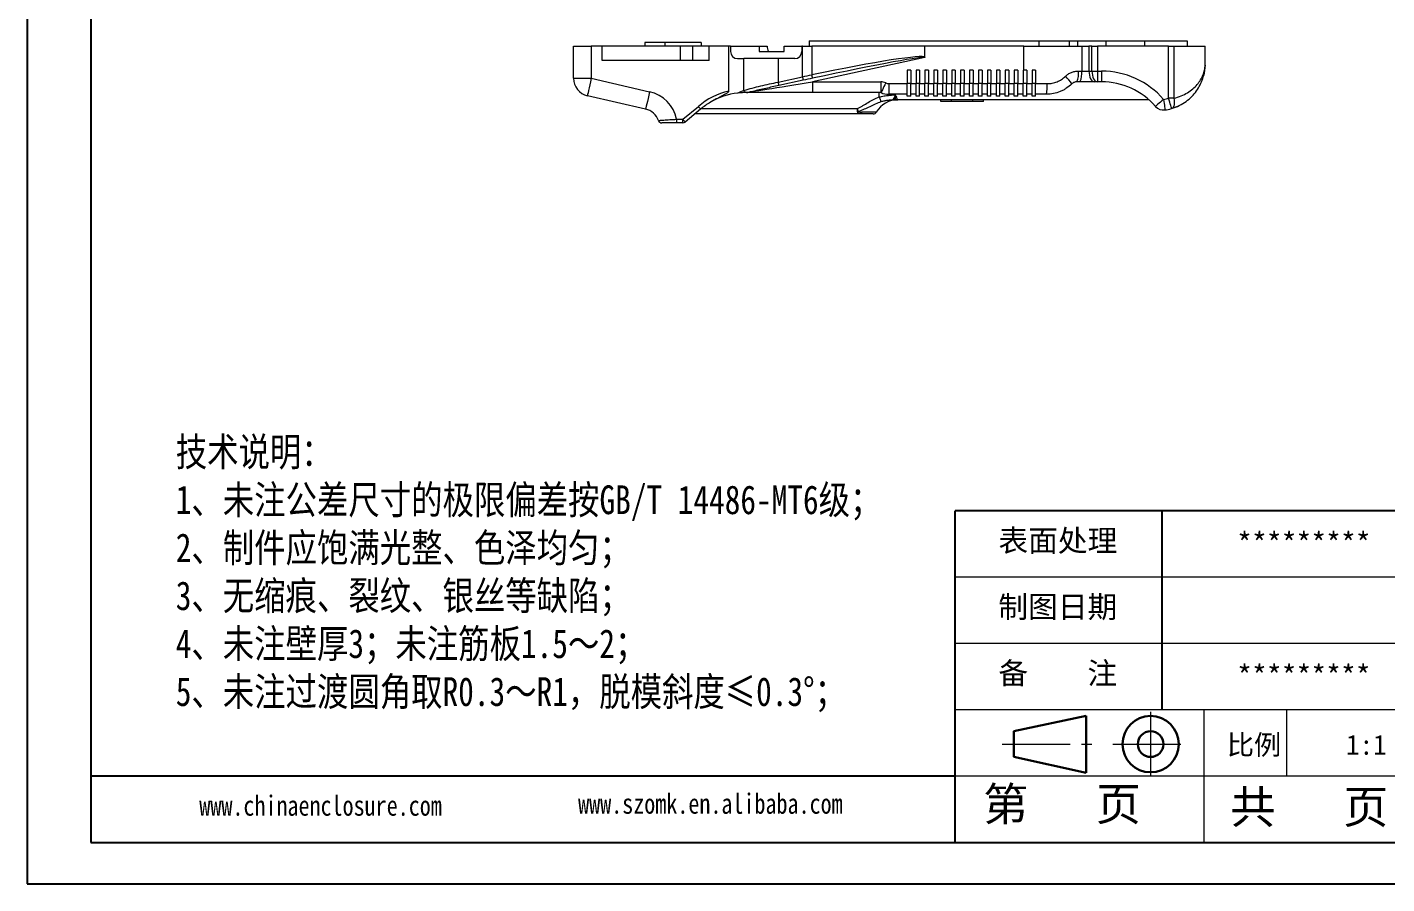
# Model space of a CAD drawing. Header units: inches. Extents: x 1430 to 4816, y 541 to 1061.
# Drawn here: x 1430 to 1811, y 573 to 812.9 of the extents above; entities that cross this region are included whole.
import ezdxf

# ---------------------------------------------------------------- set-up
doc = ezdxf.new("R2010")
doc.units = ezdxf.units.IN
doc.linetypes.add('CENTER2', pattern=[28.575, 19.05, -3.175, 3.175, -3.175])
doc.layers.add('文字', color=81, linetype='Continuous')
for name, color, linetype, lineweight in [('粗实线', 7, 'Continuous', 30), ('细实线', 3, 'Continuous', 9), ('细点划线', 2, 'CENTER2', 9)]:
    doc.layers.add(name, color=color, linetype=linetype, lineweight=lineweight)
doc.styles.get("Standard").update_dxf_attribs({"font": 'txt', "bigfont": 'gbcbig.shx'})
doc.styles.add('宋体', font='', dxfattribs={"width": 0.8, "height": 3.5})
doc.styles.get('宋体').set_extended_font_data('SimSun')

msp = doc.modelspace()

# ---------------------------------------------------------------- linework, layer by layer
for p, q in [((1430.024, 1060.556), (1430.024, 572.957)), ((1447.868, 1048.946), (1447.868, 584.566)), ((1430.024, 798.697), (1430.024, 572.957)), ((1829.391, 677.442), (1690.077, 677.442)), ((1690.077, 584.566), (1690.077, 677.442)), ((1748.124, 621.717), (1748.124, 677.442)), ((1690.077, 603.141), (1447.868, 603.141)), ((1447.868, 584.566), (2108.019, 584.566)), ((1430.024, 572.957), (2119.628, 572.957)), ((1430.024, 572.957), (1749.285, 572.957))]:
    msp.add_line(p, q)
at = {"color": 7, "linetype": 'Continuous', "lineweight": 15}
for p, q in [((1608.696, 808.643), (1603.118, 808.643)), ((1603.118, 808.643), (1603.118, 807.643)), ((1608.696, 808.643), (1608.696, 807.643)), ((1618.891, 808.643), (1608.696, 808.643)), ((1618.891, 808.643), (1618.891, 807.643)), ((1649.118, 809.143), (1713.48, 809.143)), ((1649.118, 809.143), (1649.118, 807.643)), ((1713.48, 809.143), (1713.48, 807.643)), ((1713.48, 809.143), (1722.029, 809.143)), ((1722.029, 809.143), (1722.029, 807.643)), ((1722.029, 809.143), (1724.365, 809.143)), ((1724.365, 809.143), (1724.365, 807.643)), ((1724.365, 809.143), (1732.257, 809.143)), ((1732.257, 809.143), (1732.257, 807.643)), ((1732.257, 809.143), (1743.118, 809.143)), ((1743.118, 809.143), (1743.118, 807.643)), ((1743.118, 809.143), (1755.118, 809.143)), ((1755.118, 809.143), (1755.118, 807.643)), ((1583.118, 798.627), (1583.118, 807.643)), ((1583.118, 807.643), (1588.118, 807.643)), ((1588.118, 807.643), (1588.118, 798.627)), ((1591.118, 807.643), (1588.118, 807.643)), ((1591.118, 803.643), (1591.118, 807.643)), ((1613.124, 807.643), (1591.118, 807.643)), ((1613.124, 803.643), (1613.124, 807.643)), ((1616.592, 807.643), (1613.124, 807.643)), ((1616.592, 803.643), (1616.592, 807.643)), ((1621.118, 807.643), (1616.592, 807.643)), ((1621.118, 803.643), (1621.118, 807.643)), ((1626.618, 807.643), (1621.118, 807.643)), ((1626.618, 795.053), (1626.618, 807.643)), ((1627.118, 807.643), (1626.618, 807.643)), ((1627.118, 807.643), (1627.118, 806.143)), ((1627.118, 807.643), (1635.118, 807.643)), ((1629.118, 804.143), (1630.891, 804.143)), ((1630.891, 795.19), (1630.891, 804.143)), ((1640.434, 804.143), (1630.891, 804.143)), ((1635.118, 807.643), (1635.118, 806.143)), ((1635.118, 807.643), (1637.368, 807.643)), ((1635.118, 806.143), (1642.118, 806.143)), ((1640.434, 804.143), (1640.434, 797.573)), ((1645.118, 804.143), (1640.434, 804.143)), ((1642.118, 806.143), (1642.118, 807.643)), ((1642.118, 807.643), (1647.118, 807.643)), ((1647.294, 807.643), (1647.118, 807.643)), ((1647.118, 807.643), (1647.118, 806.143)), ((1647.294, 799.059), (1647.294, 807.643)), ((1647.294, 807.643), (1649.941, 807.643)), ((1649.941, 807.643), (1649.941, 799.611)), ((1681.618, 807.643), (1649.941, 807.643)), ((1681.592, 804.46), (1650.128, 797.643)), ((1681.618, 804.531), (1681.618, 807.643)), ((1709.344, 807.643), (1681.618, 807.643)), ((1709.344, 800.943), (1709.344, 807.643)), ((1709.344, 807.643), (1725.529, 807.643)), ((1725.529, 807.643), (1725.536, 807.643)), ((1725.536, 807.643), (1725.536, 800.643)), ((1725.536, 807.643), (1727.566, 807.643)), ((1727.566, 807.643), (1727.566, 800.643)), ((1728.406, 807.643), (1727.566, 807.643)), ((1728.406, 800.643), (1728.406, 807.643)), ((1728.406, 807.643), (1729.949, 807.643)), ((1729.949, 807.643), (1729.949, 800.643)), ((1749.896, 807.643), (1729.949, 807.643)), ((1749.896, 793.036), (1749.896, 807.643)), ((1749.896, 807.643), (1751.349, 807.643)), ((1751.349, 807.643), (1751.349, 793.036)), ((1751.349, 807.643), (1760.115, 807.643)), ((1760.115, 802.643), (1760.115, 807.643)), ((1760.115, 807.643), (1760.116, 807.643)), ((1760.116, 802.643), (1760.116, 807.643)), ((1613.124, 803.643), (1591.118, 803.643)), ((1616.592, 803.643), (1613.124, 803.643)), ((1621.118, 803.643), (1616.592, 803.643)), ((1676.618, 800.943), (1676.618, 797.143)), ((1677.618, 800.943), (1676.618, 800.943)), ((1677.618, 800.943), (1677.618, 797.143)), ((1679.118, 800.943), (1679.118, 797.143)), ((1680.118, 800.943), (1679.118, 800.943)), ((1680.118, 800.943), (1680.118, 797.143)), ((1682.618, 800.943), (1681.618, 800.943)), ((1681.618, 800.943), (1681.618, 797.143)), ((1682.618, 800.943), (1682.618, 797.143)), ((1684.118, 800.943), (1684.118, 797.143)), ((1685.118, 800.943), (1684.118, 800.943)), ((1685.118, 800.943), (1685.118, 797.143)), ((1686.618, 800.943), (1686.618, 797.143)), ((1687.618, 800.943), (1686.618, 800.943)), ((1687.618, 800.943), (1687.618, 797.143)), ((1690.118, 800.943), (1689.118, 800.943)), ((1689.118, 800.943), (1689.118, 797.143)), ((1690.118, 800.943), (1690.118, 797.143)), ((1692.618, 800.943), (1691.618, 800.943)), ((1691.618, 800.943), (1691.618, 797.143)), ((1692.618, 800.943), (1692.618, 797.143)), ((1695.118, 800.943), (1694.118, 800.943)), ((1694.118, 800.943), (1694.118, 797.143)), ((1695.118, 800.943), (1695.118, 797.143)), ((1696.618, 800.943), (1696.618, 797.143)), ((1697.618, 800.943), (1696.618, 800.943)), ((1697.618, 800.943), (1697.618, 797.143)), ((1700.118, 800.943), (1699.118, 800.943)), ((1699.118, 800.943), (1699.118, 797.143)), ((1700.118, 800.943), (1700.118, 797.143)), ((1701.618, 800.943), (1701.618, 797.143)), ((1702.618, 800.943), (1701.618, 800.943)), ((1702.618, 800.943), (1702.618, 797.143)), ((1705.118, 800.943), (1704.118, 800.943)), ((1704.118, 800.943), (1704.118, 797.143)), ((1705.118, 800.943), (1705.118, 797.143)), ((1707.618, 800.943), (1706.618, 800.943)), ((1706.618, 800.943), (1706.618, 797.143)), ((1707.618, 800.943), (1707.618, 797.143)), ((1710.118, 800.943), (1709.118, 800.943)), ((1709.118, 800.943), (1709.118, 797.143)), ((1710.118, 800.943), (1710.118, 797.143)), ((1712.618, 800.943), (1711.618, 800.943)), ((1711.618, 800.943), (1711.618, 797.143)), ((1712.618, 800.943), (1712.618, 797.143)), ((1724.61, 800.643), (1725.536, 800.643)), ((1725.536, 800.643), (1727.566, 800.643)), ((1727.566, 800.643), (1728.406, 800.643)), ((1728.406, 800.643), (1729.949, 800.643)), ((1729.949, 800.643), (1731.118, 800.643)), ((1729.949, 800.643), (1729.949, 797.643)), ((1731.118, 800.643), (1731.118, 797.643)), ((1760.116, 802.643), (1760.115, 802.643)), ((1583.118, 798.627), (1588.118, 798.627)), ((1588.118, 798.627), (1604.455, 794.883)), ((1640.434, 797.573), (1647.294, 799.059)), ((1647.504, 798.089), (1640.645, 796.603)), ((1650.128, 797.643), (1650.128, 794.643)), ((1650.128, 797.643), (1669.236, 797.643)), ((1669.236, 797.643), (1669.236, 794.643)), ((1671.46, 797.143), (1676.618, 797.143)), ((1671.46, 797.143), (1671.46, 794.143)), ((1677.618, 797.143), (1676.618, 797.143)), ((1676.618, 793.643), (1676.618, 797.143)), ((1677.618, 793.643), (1677.618, 797.143)), ((1677.618, 797.143), (1679.118, 797.143)), ((1680.118, 797.143), (1679.118, 797.143)), ((1679.118, 793.643), (1679.118, 797.143)), ((1680.118, 793.643), (1680.118, 797.143)), ((1680.118, 797.143), (1681.618, 797.143)), ((1682.618, 797.143), (1681.618, 797.143)), ((1681.618, 793.643), (1681.618, 797.143)), ((1682.618, 793.643), (1682.618, 797.143)), ((1682.618, 797.143), (1684.118, 797.143)), ((1685.118, 797.143), (1684.118, 797.143)), ((1684.118, 793.643), (1684.118, 797.143)), ((1685.118, 793.643), (1685.118, 797.143)), ((1685.118, 797.143), (1686.618, 797.143)), ((1687.618, 797.143), (1686.618, 797.143)), ((1686.618, 793.643), (1686.618, 797.143)), ((1687.618, 793.643), (1687.618, 797.143)), ((1687.618, 797.143), (1689.118, 797.143)), ((1690.118, 797.143), (1689.118, 797.143)), ((1689.118, 793.643), (1689.118, 797.143)), ((1690.118, 793.643), (1690.118, 797.143)), ((1690.118, 797.143), (1691.618, 797.143)), ((1692.618, 797.143), (1691.618, 797.143)), ((1691.618, 793.643), (1691.618, 797.143)), ((1692.618, 793.643), (1692.618, 797.143)), ((1692.618, 797.143), (1694.118, 797.143)), ((1695.118, 797.143), (1694.118, 797.143)), ((1694.118, 793.643), (1694.118, 797.143)), ((1695.118, 793.643), (1695.118, 797.143)), ((1695.118, 797.143), (1696.618, 797.143)), ((1697.618, 797.143), (1696.618, 797.143)), ((1696.618, 793.643), (1696.618, 797.143)), ((1697.618, 793.643), (1697.618, 797.143)), ((1697.618, 797.143), (1699.118, 797.143)), ((1700.118, 797.143), (1699.118, 797.143)), ((1699.118, 793.643), (1699.118, 797.143)), ((1700.118, 793.643), (1700.118, 797.143)), ((1700.118, 797.143), (1701.618, 797.143)), ((1702.618, 797.143), (1701.618, 797.143)), ((1701.618, 793.643), (1701.618, 797.143)), ((1702.618, 793.643), (1702.618, 797.143)), ((1702.618, 797.143), (1704.118, 797.143)), ((1705.118, 797.143), (1704.118, 797.143)), ((1704.118, 793.643), (1704.118, 797.143)), ((1705.118, 793.643), (1705.118, 797.143)), ((1705.118, 797.143), (1706.618, 797.143)), ((1707.618, 797.143), (1706.618, 797.143)), ((1706.618, 793.643), (1706.618, 797.143)), ((1707.618, 793.643), (1707.618, 797.143)), ((1707.618, 797.143), (1709.118, 797.143)), ((1710.118, 797.143), (1709.118, 797.143)), ((1709.118, 793.643), (1709.118, 797.143)), ((1710.118, 793.643), (1710.118, 797.143)), ((1712.618, 797.143), (1711.618, 797.143)), ((1711.618, 793.643), (1711.618, 797.143)), ((1712.618, 793.643), (1712.618, 797.143)), ((1725.051, 797.643), (1724.152, 797.643)), ((1729.109, 797.643), (1725.051, 797.643)), ((1729.949, 797.643), (1729.109, 797.643)), ((1731.118, 797.643), (1729.949, 797.643)), ((1603.338, 790.009), (1587.002, 793.753)), ((1650.128, 794.643), (1631.559, 794.643)), ((1669.236, 794.643), (1650.128, 794.643)), ((1668.79, 793.394), (1668.79, 794.643)), ((1676.618, 794.143), (1671.46, 794.143)), ((1744.347, 792.643), (1674.025, 792.643)), ((1677.618, 793.643), (1676.618, 793.643)), ((1679.118, 794.143), (1677.618, 794.143)), ((1680.118, 793.643), (1679.118, 793.643)), ((1681.618, 794.143), (1680.118, 794.143)), ((1682.618, 793.643), (1681.618, 793.643)), ((1684.118, 794.143), (1682.618, 794.143)), ((1685.118, 793.643), (1684.118, 793.643)), ((1686.618, 794.143), (1685.118, 794.143)), ((1686.047, 792.143), (1686.047, 792.643)), ((1687.618, 793.643), (1686.618, 793.643)), ((1689.118, 794.143), (1687.618, 794.143)), ((1690.118, 793.643), (1689.118, 793.643)), ((1691.618, 794.143), (1690.118, 794.143)), ((1692.618, 793.643), (1691.618, 793.643)), ((1694.118, 794.143), (1692.618, 794.143)), ((1695.118, 793.643), (1694.118, 793.643)), ((1696.618, 794.143), (1695.118, 794.143)), ((1697.618, 793.643), (1696.618, 793.643)), ((1699.118, 794.143), (1697.618, 794.143)), ((1698.047, 792.143), (1698.047, 792.643)), ((1700.118, 793.643), (1699.118, 793.643)), ((1701.618, 794.143), (1700.118, 794.143)), ((1702.618, 793.643), (1701.618, 793.643)), ((1704.118, 794.143), (1702.618, 794.143)), ((1705.118, 793.643), (1704.118, 793.643)), ((1706.618, 794.143), (1705.118, 794.143)), ((1707.618, 793.643), (1706.618, 793.643)), ((1709.118, 794.143), (1707.618, 794.143)), ((1710.118, 793.643), (1709.118, 793.643)), ((1711.618, 794.143), (1710.118, 794.143)), ((1712.618, 793.643), (1711.618, 793.643)), ((1715.682, 794.143), (1712.618, 794.143)), ((1751.349, 793.036), (1749.896, 793.036)), ((1613.756, 787.143), (1618.116, 790.776)), ((1618.756, 790.007), (1614.397, 786.375)), ((1618.92, 790.143), (1662.679, 790.143)), ((1667.984, 789.143), (1663.862, 789.143)), ((1689.047, 792.143), (1686.047, 792.143)), ((1695.047, 792.143), (1689.047, 792.143)), ((1698.047, 792.143), (1695.047, 792.143)), ((1612.017, 787.143), (1612.017, 786.143)), ((1612.017, 787.143), (1613.756, 787.143)), ((1613.756, 786.143), (1612.017, 786.143)), ((1613.756, 786.143), (1613.756, 787.143)), ((1663.516, 788.643), (1617.118, 788.643)), ((1667.118, 788.643), (1663.516, 788.643))]:
    msp.add_line(p, q, dxfattribs=at)
at = {"color": 8, "linetype": 'Continuous', "lineweight": 15}
for p, q in [((1710.118, 797.143), (1711.618, 797.143)), ((1712.618, 797.143), (1715.878, 797.143)), ((1689.047, 792.143), (1689.047, 792.643)), ((1695.047, 792.143), (1695.047, 792.643))]:
    msp.add_line(p, q, dxfattribs=at)
at = {"color": 7, "linetype": 'Continuous', "lineweight": 15, "flags": 128}
for points in [[(1727.566, 800.643), (1727.595, 800.058), (1727.683, 799.495), (1727.826, 798.976), (1728.018, 798.522), (1728.252, 798.148), (1728.518, 797.871), (1728.808, 797.701), (1729.109, 797.643)], [(1728.406, 800.643), (1728.436, 800.058), (1728.523, 799.495), (1728.666, 798.976), (1728.858, 798.522), (1729.092, 798.148), (1729.359, 797.871), (1729.648, 797.701), (1729.949, 797.643)], [(1760.115, 802.346), (1759.99, 800.822), (1759.73, 799.487)], [(1588.118, 798.627), (1587.901, 797.676), (1587.691, 796.762), (1587.498, 795.919), (1587.329, 795.18), (1587.19, 794.574), (1587.087, 794.124), (1587.023, 793.847), (1587.002, 793.753)], [(1633.364, 794.95), (1634.142, 795.075), (1635.071, 795.224), (1636.141, 795.396), (1637.343, 795.589), (1638.665, 795.802), (1640.094, 796.031), (1641.618, 796.276), (1643.222, 796.534), (1644.891, 796.802), (1646.609, 797.078), (1648.36, 797.359), (1650.128, 797.643)], [(1640.434, 797.573), (1640.473, 797.397), (1640.509, 797.227), (1640.544, 797.069), (1640.575, 796.926), (1640.601, 796.805), (1640.622, 796.709), (1640.636, 796.641), (1640.645, 796.603)], [(1647.294, 799.059), (1647.332, 798.883), (1647.368, 798.714), (1647.403, 798.555), (1647.434, 798.413), (1647.46, 798.291), (1647.481, 798.195), (1647.496, 798.127), (1647.504, 798.089)], [(1670.605, 797.335), (1670.354, 796.806), (1670.114, 796.298), (1669.892, 795.829), (1669.697, 795.418), (1669.538, 795.081), (1669.419, 794.83), (1669.346, 794.676), (1669.321, 794.624)], [(1604.455, 794.883), (1604.237, 793.932), (1604.027, 793.018), (1603.834, 792.175), (1603.665, 791.437), (1603.526, 790.831), (1603.423, 790.38), (1603.359, 790.103), (1603.338, 790.009)], [(1668.79, 793.394), (1668.875, 793.161), (1668.958, 792.934), (1669.037, 792.72), (1669.108, 792.525), (1669.171, 792.354), (1669.223, 792.211), (1669.263, 792.101), (1669.291, 792.026)], [(1748.474, 792.735), (1748.033, 792.351), (1747.608, 791.982), (1747.217, 791.642), (1746.873, 791.343), (1746.592, 791.098), (1746.383, 790.916), (1746.254, 790.804), (1746.21, 790.767)], [(1748.474, 792.735), (1748.554, 792.155), (1748.63, 791.598), (1748.7, 791.084), (1748.762, 790.633), (1748.812, 790.264), (1748.85, 789.989), (1748.873, 789.82), (1748.881, 789.763)], [(1750.729, 790.154), (1750.713, 790.21), (1750.666, 790.374), (1750.589, 790.64), (1750.485, 790.999), (1750.359, 791.435), (1750.215, 791.934), (1750.059, 792.474), (1749.896, 793.036)], [(1751.349, 793.036), (1751.44, 792.517), (1751.482, 792.015), (1751.473, 791.545), (1751.414, 791.123), (1751.305, 790.763), (1751.152, 790.476), (1750.958, 790.271), (1750.729, 790.154)], [(1618.116, 790.776), (1618.24, 790.626), (1618.361, 790.482), (1618.471, 790.349), (1618.568, 790.232), (1618.648, 790.137), (1618.707, 790.066), (1618.743, 790.022), (1618.756, 790.007)], [(1663.862, 789.143), (1663.833, 789.034), (1663.799, 788.936), (1663.76, 788.85), (1663.716, 788.777), (1663.669, 788.719), (1663.62, 788.677), (1663.569, 788.651), (1663.516, 788.643)], [(1752.291, 790.716), (1751.835, 790.529), (1750.729, 790.154)], [(1613.756, 787.143), (1613.881, 786.993), (1614.001, 786.849), (1614.112, 786.716), (1614.209, 786.6), (1614.289, 786.504), (1614.348, 786.433), (1614.384, 786.389), (1614.397, 786.375)]]:
    msp.add_lwpolyline(points, dxfattribs=at)
at = {"color": 7, "linetype": 'Continuous', "lineweight": 15}
for centre, radius, start, end in [((1629.118, 806.143), 2, 180, 270), ((1640.118, 807.643), 2.75, 180, 213.05573), ((1645.118, 806.143), 2, 270, 0), ((1719.354, 799.91), 5.307, 334.70705, 7.93358), ((1720.54, 799.913), 5.049, 333.28817, 8.31656), ((1731.118, 777.643), 23, 41.0098, 90), ((1758.358, 802.365), 1.757, 358.58826, 1.00911), ((1757.034, 802.415), 3.082, 358.7141, 359.94859), ((1588.118, 798.627), 5, 180, 257.09259), ((1643.45, 798.066), 6.672, 4.98959, 13.38994), ((1669.236, 794.443), 3.2, 64.66832, 90), ((1671.46, 799.143), 2, 244.66832, 270), ((1704.251, 796.396), 11.651, 348.84891, 3.67512), ((1715.567, 792.887), 8.299, 30.18441, 49.3625), ((1731.118, 777.643), 20, 41.0098, 90), ((1602.221, 785.136), 10, 11.57949, 77.09259), ((1631.559, 774.643), 21, 103.60846, 129.80557), ((1631.559, 774.643), 20, 96.98824, 120.27778), ((1635.557, 796.776), 4.928, 198.77315, 205.70973), ((1631.558, 796.35), 1.707, 270.03806, 284.25719), ((1674.047, 785.643), 7, 90, 150), ((1669.236, 794.443), 0.2, 64.66832, 90), ((1671.46, 799.143), 5, 244.66832, 270), ((1671.848, 793.928), 1.446, 284.14277, 2.87612), ((1672.502, 793.751), 1.207, 281.5589, 339.04721), ((1747.118, 802.643), 10, 277.7918, 286.12728), ((1602.221, 785.136), 5, 19.54489, 77.09259), ((1631.559, 774.643), 20, 120.27778, 129.80557), ((1662.498, 791.033), 1.766, 277.82739, 285.27491), ((1667.118, 789.643), 1, 270, 330), ((1748.474, 792.735), 3, 221.0098, 277.7918), ((1747.118, 802.643), 13, 277.7918, 286.12728), ((1607.875, 787.143), 1, 199.54489, 270), ((1613.756, 787.143), 1, 270, 309.80557)]:
    msp.add_arc(centre, radius, start, end, dxfattribs=at)
for centre, major_axis, ratio, start_param, end_param in [((1643.931, 796.289), (37.712, 8.194), 0.0518212, 0.0262017, 1.3994775), ((1643.878, 796.289), (37.714, 8.183), 0.0259106, 6.2719489, 7.6826855), ((1636.81, 794.799), (10.276, 2.314), 0.1897014, 2.1412294, 2.3716537)]:
    msp.add_ellipse(centre, major_axis=major_axis, ratio=ratio, start_param=start_param, end_param=end_param, dxfattribs=at)
for points, knots in [([(1681.618, 804.531), (1681.618, 804.518), (1681.616, 804.504), (1681.612, 804.492), (1681.608, 804.482), (1681.603, 804.473), (1681.596, 804.465), (1681.595, 804.463), (1681.593, 804.462), (1681.592, 804.46)], [0, 0, 0, 0, 0.000039563276, 0.000039563276, 0.000039563276, 0.000070577797, 0.000070577797, 0.000070577797, 0.000077196358, 0.000077196358, 0.000077196358, 0.000077196358]), ([(1720.971, 799.185), (1721.215, 799.42), (1721.483, 799.631), (1722.046, 799.993), (1722.342, 800.145), (1722.809, 800.331), (1722.969, 800.386), (1723.291, 800.479), (1723.453, 800.518), (1723.943, 800.611), (1724.274, 800.643), (1724.61, 800.643)], [0, 0, 0, 0, 0.25, 0.25, 0.5, 0.5, 0.625, 0.625, 0.75, 0.75, 1, 1, 1, 1]), ([(1750.729, 790.154), (1751.489, 790.374), (1752.205, 790.656), (1753.56, 791.326), (1754.201, 791.718), (1755.369, 792.571), (1755.903, 793.035), (1756.878, 794.027), (1757.321, 794.559), (1758.488, 796.198), (1759.064, 797.358), (1759.665, 799.179), (1759.82, 799.803), (1760.037, 801.056), (1760.099, 801.688), (1760.114, 802.321)], [0, 0, 0, 0, 0.125, 0.125, 0.25, 0.25, 0.375, 0.375, 0.5, 0.5, 0.75, 0.75, 0.875, 0.875, 1, 1, 1, 1]), ([(1751.349, 793.036), (1752.072, 793.209), (1752.75, 793.43), (1754.027, 793.953), (1754.627, 794.258), (1755.719, 794.919), (1756.216, 795.278), (1757.123, 796.044), (1757.533, 796.453), (1758.613, 797.712), (1759.147, 798.603), (1759.701, 799.997), (1759.844, 800.473), (1760.043, 801.43), (1760.1, 801.912), (1760.115, 802.395)], [0, 0, 0, 0, 0.125, 0.125, 0.25, 0.25, 0.375, 0.375, 0.5, 0.5, 0.75, 0.75, 0.875, 0.875, 1, 1, 1, 1]), ([(1760.115, 802.346), (1760.115, 802.346), (1760.115, 802.345), (1760.115, 802.343), (1760.115, 802.343), (1760.115, 802.342), (1760.115, 802.342), (1760.115, 802.338), (1760.115, 802.333), (1760.115, 802.326), (1760.115, 802.325), (1760.115, 802.323), (1760.114, 802.321)], [0, 0, 0, 0, 0.000013411558, 0.000013411558, 0.000013411558, 0.000017332276, 0.000017332276, 0.000017332276, 0.000043330823, 0.000043330823, 0.000043330823, 0.000050487789, 0.000050487789, 0.000050487789, 0.000050487789]), ([(1760.115, 802.395), (1760.115, 802.397), (1760.115, 802.398), (1760.115, 802.399), (1760.115, 802.404), (1760.116, 802.408), (1760.116, 802.41), (1760.116, 802.412), (1760.116, 802.413), (1760.116, 802.413)], [0, 0, 0, 0, 0.00001289035, 0.00001289035, 0.00001289035, 0.00006595981, 0.00006595981, 0.00006595981, 0.00010821835, 0.00010821835, 0.00010821835, 0.00010821835]), ([(1630.891, 795.19), (1631.658, 795.458), (1632.439, 795.69), (1634.015, 796.119), (1634.81, 796.316), (1637.209, 796.883), (1638.82, 797.23), (1640.434, 797.573)], [0, 0, 0, 0, 0.25, 0.25, 0.5, 0.5, 1, 1, 1, 1]), ([(1640.645, 796.603), (1639.427, 796.339), (1638.211, 796.074), (1635.782, 795.529), (1634.569, 795.251), (1633.364, 794.95)], [0, 0, 0, 0, 0.5, 0.5, 1, 1, 1, 1]), ([(1722.74, 797.06), (1722.274, 796.595), (1721.77, 796.183), (1720.959, 795.643), (1720.68, 795.476), (1720.103, 795.168), (1719.804, 795.026), (1718.899, 794.652), (1718.277, 794.464), (1717, 794.209), (1716.341, 794.143), (1715.682, 794.143)], [0, 0, 0, 0, 0.25, 0.25, 0.375, 0.375, 0.5, 0.5, 0.75, 0.75, 1, 1, 1, 1]), ([(1715.878, 797.143), (1716.351, 797.143), (1716.824, 797.188), (1717.742, 797.365), (1718.19, 797.496), (1718.843, 797.757), (1719.059, 797.856), (1719.476, 798.071), (1719.678, 798.188), (1720.265, 798.567), (1720.632, 798.856), (1720.971, 799.185)], [0, 0, 0, 0, 0.25, 0.25, 0.5, 0.5, 0.625, 0.625, 0.75, 0.75, 1, 1, 1, 1]), ([(1724.152, 797.643), (1724.024, 797.643), (1723.896, 797.631), (1723.645, 797.582), (1723.519, 797.544), (1723.277, 797.446), (1723.161, 797.385), (1722.941, 797.24), (1722.836, 797.155), (1722.74, 797.06)], [0, 0, 0, 0, 0.25, 0.25, 0.5, 0.5, 0.75, 0.75, 1, 1, 1, 1]), ([(1626.618, 795.053), (1626.618, 794.987), (1626.589, 794.927), (1626.517, 794.82), (1626.473, 794.772), (1626.336, 794.639), (1626.234, 794.561), (1625.921, 794.342), (1625.703, 794.213), (1625.042, 793.839), (1624.591, 793.607), (1623.694, 793.138), (1623.245, 792.902), (1622.355, 792.418), (1621.913, 792.17), (1621.476, 791.915)], [0, 0, 0, 0, 0.03125, 0.03125, 0.0625, 0.0625, 0.125, 0.125, 0.25, 0.25, 0.5, 0.5, 0.75, 0.75, 1, 1, 1, 1]), ([(1631.117, 794.638), (1630.781, 794.631), (1630.448, 794.615), (1629.784, 794.567), (1629.453, 794.534), (1629.126, 794.494)], [0, 0, 0, 0, 0.5, 0.5, 1, 1, 1, 1]), ([(1633.364, 794.95), (1633.134, 794.902), (1632.904, 794.855), (1632.442, 794.768), (1632.211, 794.727), (1631.979, 794.695)], [0, 0, 0, 0, 0.5, 0.5, 1, 1, 1, 1]), ([(1662.679, 790.143), (1662.943, 790.258), (1663.199, 790.391), (1663.703, 790.671), (1663.952, 790.819), (1664.692, 791.269), (1665.182, 791.577), (1666.176, 792.167), (1666.681, 792.449), (1667.717, 792.963), (1668.246, 793.195), (1668.79, 793.394)], [0, 0, 0, 0, 0.125, 0.125, 0.25, 0.25, 0.5, 0.5, 0.75, 0.75, 1, 1, 1, 1]), ([(1668.79, 793.394), (1669.25, 793.512), (1669.705, 793.604), (1670.377, 793.717), (1670.599, 793.75), (1671.024, 793.809), (1671.23, 793.834), (1671.627, 793.878), (1671.819, 793.898), (1672.18, 793.93), (1672.348, 793.944), (1672.818, 793.978), (1673.085, 793.993), (1673.292, 794.001)], [0, 0, 0, 0, 0.25, 0.25, 0.375, 0.375, 0.5, 0.5, 0.625, 0.625, 0.75, 0.75, 1, 1, 1, 1]), ([(1672.201, 792.526), (1672.067, 792.519), (1671.897, 792.508), (1671.6, 792.481), (1671.493, 792.471), (1671.265, 792.445), (1671.143, 792.43), (1670.89, 792.394), (1670.758, 792.374), (1670.483, 792.327), (1670.34, 792.3), (1669.9, 792.206), (1669.598, 792.129), (1669.291, 792.026)], [0, 0, 0, 0, 0.25, 0.25, 0.375, 0.375, 0.5, 0.5, 0.625, 0.625, 0.75, 0.75, 1, 1, 1, 1]), ([(1672.743, 792.569), (1672.936, 792.586), (1673.15, 792.606), (1673.59, 792.634), (1673.815, 792.643), (1674.025, 792.643)], [0, 0, 0, 0, 0.5, 0.5, 1, 1, 1, 1]), ([(1674.025, 792.643), (1673.999, 792.643), (1673.95, 792.702), (1673.848, 792.874), (1673.808, 792.946), (1673.723, 793.114), (1673.677, 793.211), (1673.629, 793.319)], [0, 0, 0, 0, 0.5, 0.5, 0.75, 0.75, 1, 1, 1, 1]), ([(1663.516, 788.643), (1663.348, 788.643), (1663.18, 788.69), (1662.958, 788.843), (1662.89, 788.908), (1662.784, 789.07), (1662.746, 789.17), (1662.738, 789.284)], [0, 0, 0, 0, 0.5, 0.5, 0.75, 0.75, 1, 1, 1, 1]), ([(1669.291, 792.026), (1668.745, 791.845), (1668.212, 791.632), (1667.162, 791.172), (1666.645, 790.925), (1665.613, 790.426), (1665.098, 790.174), (1664.048, 789.707), (1663.515, 789.492), (1662.963, 789.33)], [0, 0, 0, 0, 0.25, 0.25, 0.5, 0.5, 0.75, 0.75, 1, 1, 1, 1]), ([(1662.963, 789.33), (1662.968, 789.313), (1662.981, 789.299), (1663.01, 789.276), (1663.027, 789.267), (1663.079, 789.242), (1663.116, 789.23), (1663.23, 789.199), (1663.308, 789.185), (1663.544, 789.152), (1663.704, 789.143), (1663.862, 789.143)], [0, 0, 0, 0, 0.0625, 0.0625, 0.125, 0.125, 0.25, 0.25, 0.5, 0.5, 1, 1, 1, 1]), ([(1606.933, 786.808), (1606.933, 786.808), (1606.967, 786.812), (1607.098, 786.826), (1607.198, 786.837), (1607.457, 786.862), (1607.615, 786.877), (1607.896, 786.902), (1607.997, 786.91), (1608.21, 786.928), (1608.322, 786.937), (1608.675, 786.964), (1608.932, 786.982), (1609.488, 787.018), (1609.779, 787.036), (1610.387, 787.069), (1610.707, 787.085), (1611.356, 787.116), (1611.685, 787.13), (1612.017, 787.143)], [0, 0, 0, 0, 0.125, 0.125, 0.25, 0.25, 0.375, 0.375, 0.4375, 0.4375, 0.5, 0.5, 0.625, 0.625, 0.75, 0.75, 0.875, 0.875, 1, 1, 1, 1]), ([(1612.017, 786.143), (1611.749, 786.143), (1611.484, 786.143), (1610.96, 786.143), (1610.702, 786.143), (1610.21, 786.143), (1609.975, 786.143), (1609.524, 786.143), (1609.314, 786.143), (1608.93, 786.143), (1608.753, 786.143), (1608.445, 786.143), (1608.314, 786.143), (1608.098, 786.143), (1608.014, 786.143), (1607.904, 786.143), (1607.875, 786.143), (1607.875, 786.143)], [0, 0, 0, 0, 0.125, 0.125, 0.25, 0.25, 0.375, 0.375, 0.5, 0.5, 0.625, 0.625, 0.75, 0.75, 0.875, 0.875, 1, 1, 1, 1])]:
    msp.add_open_spline(points, degree=3, knots=knots, dxfattribs=at)
for points in [[(1760.115, 802.395), (1760.115, 802.478), (1760.115, 802.56), (1760.115, 802.643)], [(1647.294, 799.059), (1648.176, 799.246), (1649.059, 799.431), (1649.941, 799.611)], [(1650.098, 798.646), (1649.233, 798.463), (1648.368, 798.277), (1647.504, 798.089)], [(1631.329, 794.642), (1631.259, 794.641), (1631.188, 794.64), (1631.117, 794.638)], [(1631.979, 794.695), (1631.762, 794.666), (1631.545, 794.644), (1631.329, 794.642)], [(1631.559, 794.643), (1631.464, 794.643), (1631.382, 794.642), (1631.329, 794.642)], [(1672.743, 792.569), (1672.547, 792.551), (1672.359, 792.534), (1672.201, 792.526)], [(1673.219, 794.143), (1673.244, 794.095), (1673.268, 794.047), (1673.292, 794.001)], [(1673.292, 794.001), (1673.424, 793.744), (1673.54, 793.516), (1673.629, 793.319)], [(1662.963, 789.33), (1662.881, 789.569), (1662.782, 789.855), (1662.679, 790.143)], [(1662.738, 789.284), (1662.721, 789.536), (1662.7, 789.838), (1662.679, 790.143)]]:
    msp.add_open_spline(points, degree=3, dxfattribs=at)
at = {"layer": '粗实线', "color": 7}
for p, q in [((1726.788, 619.979), (1706.492, 615.677)), ((1726.788, 619.979), (1726.788, 604.072)), ((1706.492, 615.677), (1706.492, 608.499)), ((1706.492, 608.499), (1726.788, 604.072))]:
    msp.add_line(p, q, dxfattribs=at)
for radius in [7.891, 3.589]:
    msp.add_circle((1744.852, 612.088), radius, dxfattribs=at)
at = {"layer": '细实线', "color": 7}
for p, q in [((1829.391, 658.867), (1690.077, 658.867)), ((1829.391, 640.292), (1690.077, 640.292)), ((2108.019, 621.717), (1690.077, 621.717)), ((1759.734, 621.717), (1759.734, 584.566)), ((1782.953, 621.717), (1782.953, 603.141)), ((1829.391, 603.141), (1690.077, 603.141))]:
    msp.add_line(p, q, dxfattribs=at)
at = {"layer": '细点划线', "color": 7}
for p, q in [((1744.852, 621.171), (1744.852, 603.141)), ((1703.256, 612.088), (1728.343, 612.088)), ((1734.299, 612.088), (1754.693, 612.088))]:
    msp.add_line(p, q, dxfattribs=at)

# ---------------------------------------------------------------- texts
at = {"char_height": 6.10877, "width": 3471.92221, "attachment_point": 1}
for s, insert in [('{\\fSimHei|b0|i0|c134|p49;表面处理}', (1702.191, 672.171)), ('{\\fSimHei|b0|i0|c134|p49;*********}', (1769.098, 671.385)), ('{\\fSimHei|b0|i0|c134|p49;制图日期}', (1702.191, 653.595)), ('{\\fSimHei|b0|i0|c134|p49;备    注}', (1702.191, 635.02)), ('{\\fSimHei|b0|i0|c134|p49;*********}', (1769.098, 634.235))]:
    msp.add_mtext(s, dxfattribs=dict(at, insert=insert))
at = {"layer": '文字', "color": 0, "attachment_point": 1, "style": '宋体'}
for s, insert, char_height, width in [('{\\H1.111x;技术说明：\\P1、未注公差尺寸的极限偏差按GB/T 14486-MT6级；\\P2、制件应饱满光整、色泽均匀；\\P3、无缩痕、裂纹、银丝等缺陷；\\P4、未注壁厚3；未注筋板1.5～2；\\P5、未注过渡圆角取R0.3～R1，脱模斜度≤0.3%%D；}', (1471.659, 698.027), 7.25594, 264.28574), ('www.szomk.en.alibaba.com', (1584.418, 598.268), 5.67576, 99.71763), ('www.chinaenclosure.com', (1478.257, 597.706), 5.67576, 99.71763)]:
    msp.add_mtext(s, dxfattribs=dict(at, insert=insert, char_height=char_height, width=width))
at = {"layer": '细实线', "color": 7, "attachment_point": 1}
for s, insert, char_height, width in [('{\\fSimSun|b0|i0|c134|p54;比例}', (1766.235, 614.682), 5.57256, 24.46182), ('{\\fSimSun|b0|i0|c134|p54;1:1}', (1799.613, 614.682), 5.57256, 24.46182), ('{\\fSimSun|b0|i0|c134|p54;第   页}', (1697.892, 599.949), 9.2876, 69.65703), ('{\\fSimSun|b0|i0|c134|p54; 共   页}', (1760.87, 599.16), 9.2876, 69.65703)]:
    msp.add_mtext(s, dxfattribs=dict(at, insert=insert, char_height=char_height, width=width))

doc.saveas('drawing.dxf')
